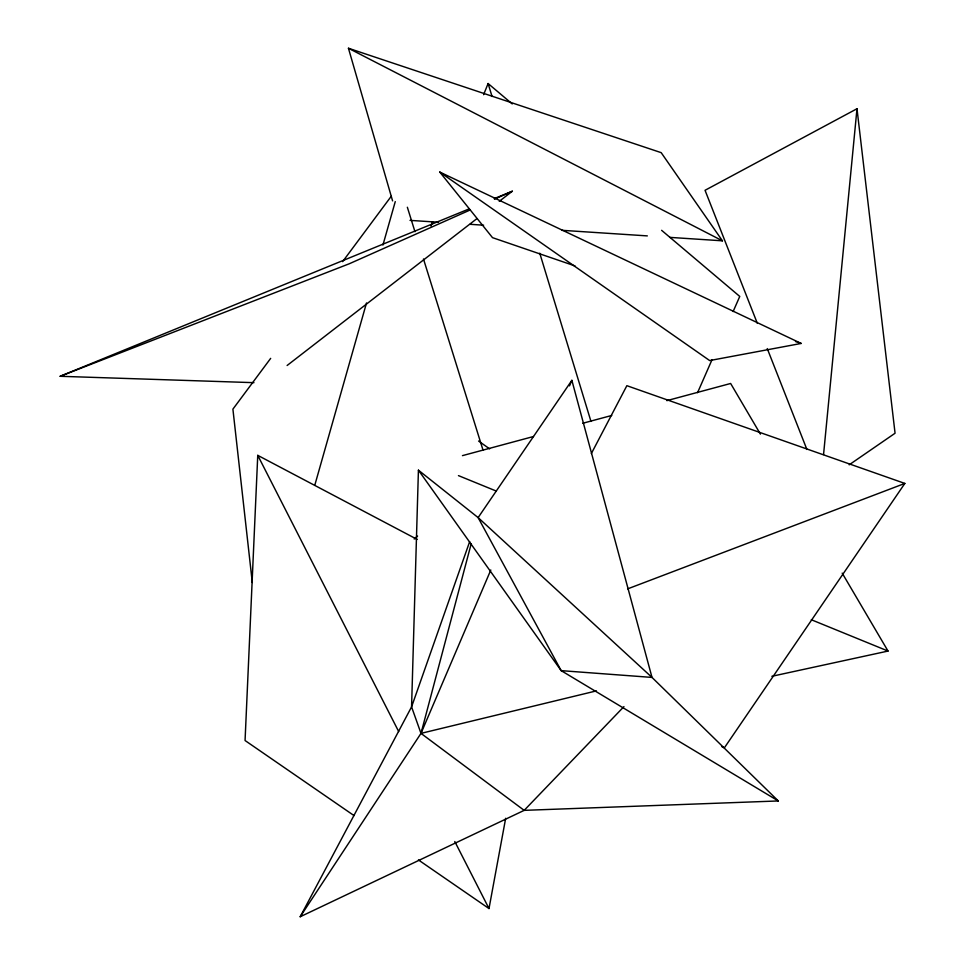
<?xml version="1.0" encoding="UTF-8"?>
<svg xmlns="http://www.w3.org/2000/svg" width="965" height="965" viewBox="0 0 965 965"><rect width="100%" height="100%" fill="white"/><g stroke="black" fill="none" stroke-linecap="round" stroke-linejoin="round"><path stroke-width="1.45" d="M418.424 470.172L411.572 706.875L420.993 733.376L524.176 810.359L778.297 800.95L652.002 677.418L478.121 517.602L418.424 470.172L561.16 670.639L778.297 800.95M417.206 539.423L257.752 455.347L245.062 740.529L354.022 815.582M823.555 454.539L856.992 108.743L705.041 190.298L757.344 323.371M418.424 859.936L489.002 908.56L505.672 818.284M471.222 543.669L420.993 733.376L300.199 916.75L524.176 810.359L623.945 706.609M314.747 485.371L366.507 302.962M382.936 245.05L395.264 201.613M469.678 541.606L411.572 706.875L300.199 916.75M430.909 226.015L432.597 221.817M483.61 94.691L488.097 83.521L512.234 103.93M490.811 570.001L420.993 733.376L596.442 690.88M569.507 385.867L571.871 380.331L652.002 677.418L561.16 670.639L478.121 517.602L571.871 380.331M697.574 392.659L712.037 359.668M733.123 311.55L739.757 296.436L661.616 230.321M591.364 453.526L626.864 385.686L904.844 483.429L724.377 747.827L721.651 746.548M270.67 358.365L232.903 409.148L252.299 582.498M342.623 261.636L391.199 196.341M414.19 539.025L417.592 536.07M287.112 365.494L476.601 218.874M499.243 201.359L512.355 191.215L494.261 198.609M849.176 464.828L895.062 433.237L856.992 108.743M469.907 210.093L349.414 263.71L60.156 376.29L253.952 382.671M494.55 199.128L512.355 191.215M60.156 376.29L469.219 208.862M627.624 588.879L904.844 483.429M462.452 455.637L533.488 436.518M582.776 423.261L611.762 415.457M666.851 400.644L730.638 383.479L760.432 434.141M771.867 676.296L888.029 651.061L842.192 573.126M439.763 172.059L801.191 343.444L709.661 360.56L439.763 172.059L492.512 237.655L575.019 265.93M410.016 220.37L438.556 222.24M470.1 224.302L483.622 225.195M561.726 230.297L647.334 235.894M669.867 237.378L722.435 240.816L661.182 152.651L348.437 48.25L392.586 200.877M795.498 341.501L801.191 343.444M458.447 475.612L496.106 490.992M811.312 619.735L888.029 651.061M348.437 48.25L722.435 240.816M478.58 441.029L489.617 448.858M257.752 455.347L398.69 731.567M454.792 841.516L489.002 908.56M767.259 348.594L806.897 449.449M407.351 207.246L414.962 231.684M423.478 258.994L483.043 450.197M488.097 83.521L492.041 96.464M539.761 253.204L590.978 421.452"/></g></svg>
